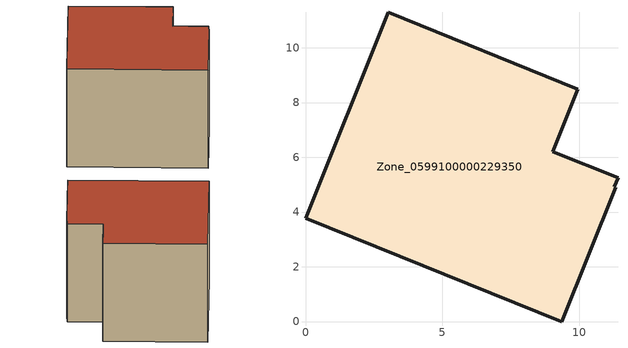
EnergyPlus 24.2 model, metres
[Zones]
Zone_0599100000229350
 floor ground (C_G): 0,3.77 3.02,11.29 9.95,8.49 9.03,6.2 11.41,5.25 11.28,4.93 11.33,4.9 9.35,0 z0
 wall outside (C_F): 3.02,11.29 0,3.77 9.35,0 11.33,4.9 11.28,4.93 11.41,5.25 9.03,6.2 9.95,8.49 3.02,11.29 z0:8.36
 roof outside (C_R): 9.35,0 11.33,4.9 11.28,4.93 11.41,5.25 9.03,6.2 9.95,8.49 3.02,11.29 0,3.77 z8.36
[BUILDING]
Pand.0599100000229350: North Axis=0; Terrain=City; Loads Convergence Tolerance Value=0.04; Temperature Convergence Tolerance Value=0.4; Solar Distribution=FullExterior; Maximum Number of Warmup Days=25; Minimum Number of Warmup Days=1
[Site:Location]
Rotterdam.The.Hague.AP_ZH_NLD Design_Conditions: Latitude=51.96; Longitude=4.45; Time Zone=1; Elevation=-4.5
[SITE:GROUNDTEMPERATURE:BUILDINGSURFACE]
18, 18, 18, 18, 18, 18, 18, 18, 18, 18, 18, 18
[MATERIAL] Thermal Absorptance=0.9; Solar Absorptance=0.7; Visible Absorptance=0.7
Name | Roughness | Thickness | Conductivity | Density | Specific Heat
G.TI.1975-1991 | MediumSmooth | 0.15 | 0.288461 | 540 | 1210
F.TI.1975-1991 | Rough | 0.3 | 0.230769 | 1920 | 840
R.TI.1975-1991 | MediumRough | 0.2 | 0.153846 | 1500 | 1000
[CONSTRUCTION]
C_G: G.TI.1975-1991
C_F: F.TI.1975-1991
C_R: R.TI.1975-1991
[ZONE]
Zone_0599100000229350: Type=1; Multiplier=1; Ceiling Height=Autocalculate; Volume=Autocalculate; Floor Area=autocalculate; Part of Total Floor Area=Yes
[ZONEINFILTRATION:DESIGNFLOWRATE]
Infil_Zone_0599100000229350: Zone or ZoneList or Space or SpaceList=Zone_0599100000229350; Schedule=AlwaysOn; Design Flow Rate Calculation Method=Flow/Area; Flow Rate per Floor Area=0.003; Constant Term Coefficient=1; Temperature Term Coefficient=0; Velocity Term Coefficient=0; Velocity Squared Term Coefficient=0
[HVACTEMPLATE:ZONE:IDEALLOADSAIRSYSTEM]
Zone_0599100000229350: Maximum Heating Supply Air Temperature=50; Minimum Cooling Supply Air Temperature=13; Maximum Heating Supply Air Humidity Ratio=0.0156; Minimum Cooling Supply Air Humidity Ratio=0.0077; Heating Limit=NoLimit; Cooling Limit=NoLimit; Dehumidification Control Type=ConstantSensibleHeatRatio; Cooling Sensible Heat Ratio=0.7; Dehumidification Setpoint=60; Humidification Control Type=None; Humidification Setpoint=30; Outdoor Air Method=None; Outdoor Air Flow Rate per Person=0.00944; Outdoor Air Flow Rate per Zone Floor Area=0; Outdoor Air Flow Rate per Zone=0; Demand Controlled Ventilation Type=None; Outdoor Air Economizer Type=NoEconomizer; Heat Recovery Type=None; Sensible Heat Recovery Effectiveness=0.7; Latent Heat Recovery Effectiveness=0.65
[ZONECONTROL:THERMOSTAT]
ThermostatControl_Zone_0599100000229350: Zone or ZoneList=Zone_0599100000229350; Control Type Schedule=DualSetpointControlType; Control 1=Thermostat_Zone_0599100000229350; Temperature Difference Between Cutout And Setpoint=0
[THERMOSTATSETPOINT:DUALSETPOINT]
Thermostat_Zone_0599100000229350: Heating Setpoint Temperature Schedule=HeatingSetpoint_Zone_0599100000229350; Cooling Setpoint Temperature Schedule=CoolingSetpoint_Zone_0599100000229350
[SCHEDULE:COMPACT]
HeatingSetpoint_Zone_0599100000229350: Through: 12/31, For: AllDays, Until: 24:00, 21
CoolingSetpoint_Zone_0599100000229350: Through: 12/31, For: AllDays, Until: 24:00, 24
DualSetpointControlType: Through: 12/31, For: AllDays, Until: 24:00, 4
AlwaysOn: Through: 12/31, For: AllDays, Until: 24:00, 1
